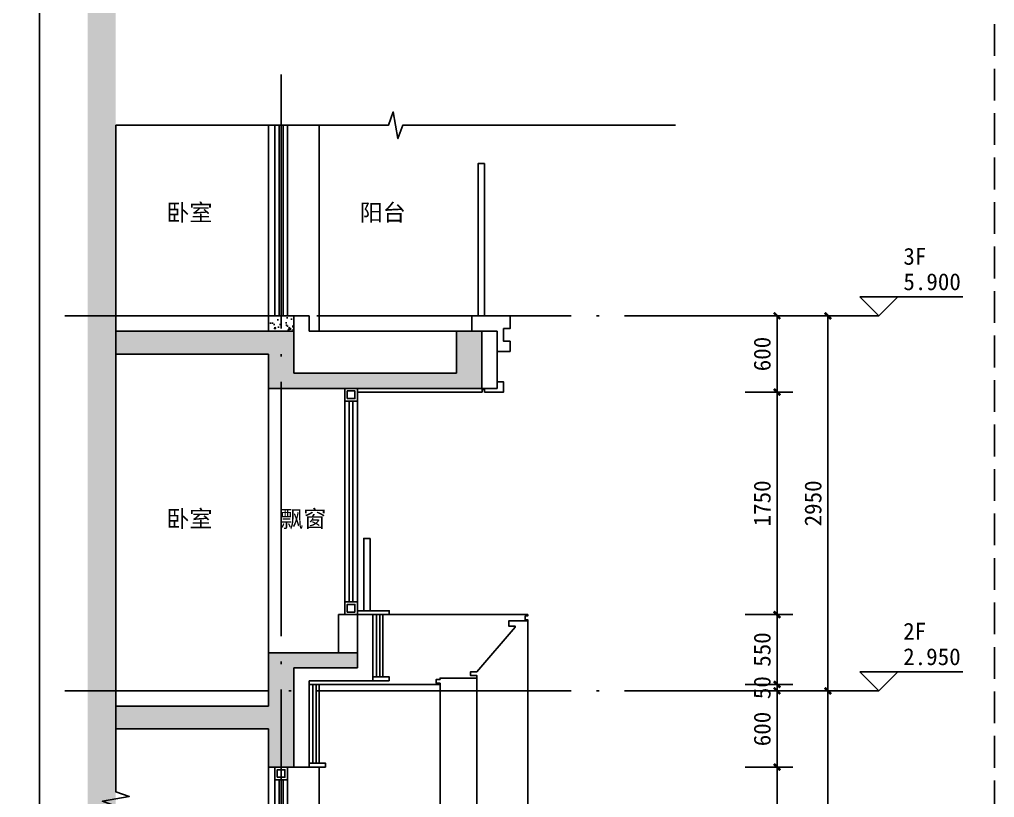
# Model space of a CAD drawing. Extents: x -10817 to 167545, y 26551 to 157048.
# Drawn here: x 144816 to 152483, y 135514 to 141635 of the extents above; entities that cross this region are included whole.
import ezdxf
from ezdxf.xclip import XClip

# ---------------------------------------------------------------- set-up
doc = ezdxf.new("R2010")
doc.units = 0
doc.header["$LTSCALE"] = 1000
doc.header["$MEASUREMENT"] = 0
doc.header["$XCLIPFRAME"] = 0
for name, pattern in [('$0$DOTE', [2.4200000000000004, 2, -0.2, 0.02, -0.2]), ('3、4#楼 门头剖面$0$DASH', [0.35, 0.25, -0.1]), ('DASH', [0.35, 0.25, -0.1])]:
    doc.linetypes.add(name, pattern=pattern)
doc.layers.get('Defpoints').update_dxf_attribs({"color": 30, "linetype": 'DASH'})
for name, color, linetype in [('$0$A-ANNO-DOTE', 10, '$0$DOTE'), ('3#-夹层$0$A-ANNO-LEVL', 3, 'Continuous'), ('3#-夹层$0$A-ANNO-TEXT', 7, 'Continuous'), ('3、4#楼 门头剖面$0$110-XJ-1F-1#$0$1#2#住宅楼 平面图$0$A-00-HX-113-wall-01Y$0$HRAL', 31, 'Continuous'), ('3、4#楼 门头剖面$0$125-北侧门头$0$A-00-HX-113-wall-01Y$0$HRAL', 31, 'Continuous'), ('3、4#楼 门头剖面$0$A-COLU-CONC-HATC', 204, 'Continuous'), ('3、4#楼 门头剖面$0$A-ELEV-1', 8, 'Continuous'), ('3、4#楼 门头剖面$0$A-FLOR-HRAL', 71, 'Continuous'), ('3、4#楼 门头剖面$0$A-FLOR-UNDR', 177, 'Continuous'), ('3、4#楼 门头剖面$0$A-WALL-BLOK', 131, 'Continuous'), ('3、4#楼 门头剖面$0$A-WALL-CONC', 9, 'Continuous'), ('3、4#楼 门头剖面$0$A-WALL-CURT-GLAZ', 111, 'Continuous'), ('3、4#楼 门头剖面$0$A-WALL-INSL', 241, 'Continuous'), ('3、4#楼 门头剖面$0$甲单元2-2剖面$0$A-DOOR', 51, 'Continuous'), ('4#楼-HZS$0$00-立面灰色金属看线', 252, 'Continuous'), ('4#楼-HZS$0$00-立面米色看线', 31, 'Continuous'), ('4#楼-HZS$0$00-立面银灰色线脚', 254, 'Continuous'), ('4#楼-HZS$0$填充-浅灰色涂料', 115, 'Continuous'), ('4#楼-HZS$0$填充-浅黄色铝板', 30, 'Continuous'), ('4#楼-HZS$0$填充-深灰色涂料', 11, 'Continuous'), ('A-ANNO-DIMS', 3, 'Continuous'), ('A-ANNO-SYMB', 3, 'Continuous'), ('A-ANNO-TEXT', 7, 'Continuous')]:
    doc.layers.add(name, color=color, linetype=linetype)
doc.styles.add('3#-夹层$0$_TCH_DIM', font='')
doc.styles.add('_TCH_DIM_T3', font='')
doc.styles.get("Standard").update_dxf_attribs({"font": ''})
doc.styles.get('3#-夹层$0$_TCH_DIM').set_extended_font_data('SimSun')
doc.styles.get('_TCH_DIM_T3').set_extended_font_data('SimSun')
doc.styles.get('Standard').set_extended_font_data('SimSun')
doc.dimstyles.new('_TCH_ARCH&&50', dxfattribs={"dimtxt": 132.9113924050633, "dimasz": 50, "dimexe": 125, "dimexo": 150, "dimgap": 50, "dimtad": 1, "dimdec": 0, "dimzin": 0, "dimdsep": 46, "dimtxsty": '_TCH_DIM_T3', "dimblk": 'ARCHTICK', "dimcen": 0.09, "dimclrt": 7, "dimazin": 2, "dimtfac": 1, "dimtdec": 0, "dimtix": 1, "dimtmove": 2, "dimatfit": 3, "dimfxl": 50, "dimtolj": 1, "dimtzin": 0, "dimarcsym": 0})

# ---------------------------------------------------------------- blocks, each defined once
blk = doc.blocks.new('3、4#楼 门头剖面$0$$LinePat$素土夯实')
at = {"color": 0}
for p, q in [((0, -210.0000000002183), (210.0000000002183, 0)), ((120.0000000004366, -300), (420.0000000004366, 0)), ((420.0000000004366, 0), (607.5000000004366, -187.5)), ((495.0000000004366, -300), (795.0000000008258, 0)), ((615.0000000006003, 0), (705.0000000005821, -89.99999999998181)), ((314.9999999997817, -105.0000000001091), (502.4999999997817, -292.5000000001091)), ((210.0000000002183, -209.9999999999454), (300, -300)), ((705.0000000010441, -300), (795.0000000008258, -210.0000000002183))]:
    blk.add_line(p, q, dxfattribs=at)
blk = doc.blocks.new('3、4#楼 门头剖面')
at = {"layer": '3、4#楼 门头剖面$0$A-COLU-CONC-HATC'}
h = blk.add_hatch(dxfattribs=at)
h.set_pattern_fill('混凝土', color=256, scale=20, style=0)
h.set_pattern_definition([(49.99999999999999, (-10700.00000947353, 300.0410905332283), (143.4520365201507, -12.55042699651902), [15, -165]), (355, (-10700.00000947353, 300.0410905332283), (-27.7502667226, 150.4384267400024), [12, -132]), (100.4514, (-10688.04567347353, 298.9952225332281), (115.7018763428043, 137.8879084121907), [12.748038, -140.2284224]), (46.18420000000001, (-10700.00000947353, 340.0410905332283), (213.4482097251289, -33.10380286580362), [22.5, -247.5]), (96.6356, (-10682.21266047353, 337.2824291332281), (186.9325411097407, 194.8235741800883), [19.1220576, -210.3426]), (351.1842, (-10700.00000947353, 340.0410905332283), (186.9323890267254, 194.8237201850649), [18, -198]), (21, (-10680.00000947353, 330.0410905332283), (119.3814104236923, -80.52377813306776), [15, -165]), (326.0000000000001, (-10680.00000947353, 330.0410905332283), (48.66306638431634, 145.0300090093706), [12, -132]), (71.4514, (-10670.05156287353, 323.3307693332281), (168.044525716298, 64.50609934199048), [12.748038, -140.2284224]), (37.50000000000001, (-10700.00000947353, 300.0410905332283), (2.431971063458134, 66.5787707662623), [0, -130.4, 0, -134, 0, -132.5]), (7.499999999999999, (-10700.00000947353, 300.0410905332283), (52.61390748842972, 78.88234237647205), [0, -76.39999999999999, 0, -127.4, 0, -50.5]), (327.5, (-10744.60000947353, 300.0410905332283), (106.7644872344818, -4.510974346875951), [0, -50, 0, -156, 0, -207]), (317.5, (-10764.60000947353, 300.0410905332283), (116.6372338684772, 20.02099646646354), [0, -65, 0, -103.6, 0, -147])])
h.paths.add_polyline_path([(99.99999052646672, 5780.041090533287), (-100.0000094735296, 5780.041090533287), (-100.0000094735296, 5900.041090533199), (99.99999052646672, 5900.041090533199)])
for points in [[(-1578.283599560673, 5780.000000000036), (-1578.283599560672, 5330.000000000022), (-1378.283599560672, 5450.000000000021), (-1378.283599560673, 5780.000000000036)], [(99.99999052647036, 5600.041090533287), (-100.0000094735296, 5780.041090533286), (-100.0000094735296, 5450.000000000022), (99.99999052647036, 5330.000000000022)], [(1300.905596529864, 5780.041090533287), (-100.0000094735296, 5780.041090533286), (99.99999052647036, 5600.041090533287), (1300.905596529864, 5600.041090533287)], [(99.99999052647036, 5330.000000000022), (-100.0000094735296, 5450.000000000022), (-1378.283599560672, 5450.000000000021), (-1578.283599560672, 5330.000000000022)], [(-100.0000094735296, 3130.000000000022), (99.99999052647036, 3250.000000000022), (-600.0000094735304, 3250.000000000022), (-600.0000094735304, 3130.000000000022)], [(99.99999052647036, 3250.000000000022), (-100.0000094735296, 3130.000000000022), (-100.0000094735296, 2840.000000000022), (33.33332385980367, 2773.360727022199), (99.99999052647036, 2830.041090533287)], [(33.33332385980367, 2773.360727022199), (-100.0000094735296, 2840.000000000022), (-100.0000094735296, 2350.000000000022), (99.99999052647036, 2350.000000000022), (99.9999905264703, 2650.041090533287)], [(1300.905596529864, 2830.041090533287), (99.99999052647036, 2830.041090533287), (33.33332385980367, 2773.360727022199), (99.9999905264703, 2650.041090533287), (1300.905596529864, 2650.041090533287)], [(1300.905596529864, -119.9589094667128), (-100.0000094735296, -119.9589094667128), (99.99999052647036, -299.9589094667128), (1300.905596529864, -299.9589094667128)], [(99.99999052647036, -299.9589094667128), (-100.0000094735296, -119.9589094667128), (-100.0000094735296, -2119.999999999978), (33.33332385980368, -2169.999999999978), (99.99999052647036, -2119.999999999978)], [(-1500.00000947353, -2200), (-1500.00000947353, -1900), (-3100.000009473588, -1900), (-3100.000009473588, -2200)], [(-100.0000094735879, -1900.000000000007), (-1500.00000947353, -1900), (-1500.000009473531, -2200), (-100.0000094735895, -2200.000000000007)], [(33.33332385980368, -2169.999999999978), (-100.0000094735296, -2119.999999999978), (-100.0000094735296, -3200.000000000007), (99.99999052647036, -3200.000000000007), (99.99999052647033, -2269.999999999979)], [(33.33332385980368, -2169.999999999978), (99.99999052647033, -2269.999999999979), (1299.99999052647, -2269.999999999978), (1299.99999052647, -2119.999999999978), (99.99999052647036, -2119.999999999978)]]:
    blk.add_hatch(color=256, dxfattribs=at).paths.add_polyline_path(points)
h = blk.add_hatch(dxfattribs=at)
h.set_pattern_fill('混凝土', color=256, scale=20, style=0)
h.set_pattern_definition([(49.99999999999999, (-10700.00000947353, -5599.958909466772), (143.4520365201507, -12.55042699651902), [15, -165]), (355, (-10700.00000947353, -5599.958909466772), (-27.7502667226, 150.4384267400024), [12, -132]), (100.4514, (-10688.04567347353, -5601.004777466772), (115.7018763428043, 137.8879084121907), [12.748038, -140.2284224]), (46.18420000000001, (-10700.00000947353, -5559.958909466772), (213.4482097251289, -33.10380286580362), [22.5, -247.5]), (96.6356, (-10682.21266047353, -5562.717570866772), (186.9325411097407, 194.8235741800883), [19.1220576, -210.3426]), (351.1842, (-10700.00000947353, -5559.958909466772), (186.9323890267254, 194.8237201850649), [18, -198]), (21, (-10680.00000947353, -5569.958909466772), (119.3814104236923, -80.52377813306776), [15, -165]), (326.0000000000001, (-10680.00000947353, -5569.958909466772), (48.66306638431634, 145.0300090093706), [12, -132]), (71.4514, (-10670.05156287353, -5576.669230666772), (168.044525716298, 64.50609934199048), [12.748038, -140.2284224]), (37.50000000000001, (-10700.00000947353, -5599.958909466772), (2.431971063458134, 66.5787707662623), [0, -130.4, 0, -134, 0, -132.5]), (7.499999999999999, (-10700.00000947353, -5599.958909466772), (52.61390748842972, 78.88234237647205), [0, -76.39999999999999, 0, -127.4, 0, -50.5]), (327.5, (-10744.60000947353, -5599.958909466772), (106.7644872344818, -4.510974346875951), [0, -50, 0, -156, 0, -207]), (317.5, (-10764.60000947353, -5599.958909466772), (116.6372338684772, 20.02099646646354), [0, -65, 0, -103.6, 0, -147])])
h.paths.add_polyline_path([(99.99999052646672, -119.9589094667128), (-100.0000094735296, -119.9589094667128), (-100.0000094735296, 0.04109053319893974), (99.99999052646672, 0.04109053319893974)])
h = blk.add_hatch(dxfattribs=at)
h.set_pattern_fill('混凝土', color=256, scale=20, style=0)
h.set_pattern_definition([(49.99999999999999, (7899.999999989375, -1.798525772755966e-09), (143.4520365201507, -12.55042699651902), [15, -165]), (355, (7899.999999989375, -1.798525772755966e-09), (-27.7502667226, 150.4384267400024), [12, -132]), (100.4514, (7911.954335989375, -1.045868001798526), (115.7018763428043, 137.8879084121907), [12.748038, -140.2284224]), (46.18420000000001, (7899.999999989375, 39.99999999820147), (213.4482097251289, -33.10380286580362), [22.5, -247.5]), (96.6356, (7917.787348989375, 37.24133859820147), (186.9325411097407, 194.8235741800883), [19.1220576, -210.3426]), (351.1842, (7899.999999989375, 39.99999999820147), (186.9323890267254, 194.8237201850649), [18, -198]), (21, (7919.999999989375, 29.99999999820147), (119.3814104236923, -80.52377813306776), [15, -165]), (326.0000000000001, (7919.999999989375, 29.99999999820147), (48.66306638431634, 145.0300090093706), [12, -132]), (71.4514, (7929.948446589376, 23.28967879820148), (168.044525716298, 64.50609934199048), [12.748038, -140.2284224]), (37.50000000000001, (7899.999999989375, -1.798525772755966e-09), (2.431971063458134, 66.5787707662623), [0, -130.4, 0, -134, 0, -132.5]), (7.499999999999999, (7899.999999989375, -1.798525772755966e-09), (52.61390748842972, 78.88234237647205), [0, -76.39999999999999, 0, -127.4, 0, -50.5]), (327.5, (7855.399999989375, -1.798525772755966e-09), (106.7644872344818, -4.510974346875951), [0, -50, 0, -156, 0, -207]), (317.5, (7835.399999989375, -1.798525772755966e-09), (116.6372338684772, 20.02099646646354), [0, -65, 0, -103.6, 0, -147])])
h.paths.add_polyline_path([(-2650.000009204849, -404.9944735229114), (-2650.000009204849, -554.9944735229114), (-2170.000009204849, -554.9944735229114), (-2170.000009204849, -404.9944735229141), (-2320.000009204847, -254.9944735229144), (-2320.000009204847, -404.9944735229114), (-2500.000009204849, -404.9944735229114), (-2500.000009204849, -254.9944735229114)])
h = blk.add_hatch(dxfattribs=at)
h.set_pattern_fill('空心砖', color=256, scale=100, style=0)
h.set_pattern_definition([(0, (0, 0), (0, 350), []), (37.875, (400, 0), (-169.61527734408, 218.0766567528281), []), (90, (400, 0), (-450, 2.755455298081545e-14), [])])
h.paths.add_polyline_path([(-1400.00000947353, -3200.000000000007), (-1400.000009473529, -2200), (-1600.00000947353, -2200), (-1600.00000947353, -3200.000000000007)])
at = {"const_width": 30}
blk.add_lwpolyline([(-3100.000009473588, -100.0000000012164), (-2380.000009473588, -100.0000000012164), (-380.0000094735879, -1.100033841794357e-09), (-200.0000094840379, -1.100033841794357e-09)], dxfattribs=at)
at = {"layer": '3、4#楼 门头剖面$0$110-XJ-1F-1#$0$1#2#住宅楼 平面图$0$A-00-HX-113-wall-01Y$0$HRAL'}
blk.add_lwpolyline([(-720.0000094735296, 3549.999999999483), (-1940.00000947353, 3549.999999999483), (-1940.00000947353, 3539.999999999483), (-1920.00000947353, 3539.999999999512), (-1920.00000947353, 3509.999999999512), (-1940.00000947353, 3509.999999999512), (-1940.00000947353, 3499.999999999512), (-1790.00000947353, 3499.999999999512), (-1790.00000947353, 3459.999999999512), (-1840.00000947353, 3459.999999999512), (-1840.00000947353, 3449.999999999512), (-1540.00000947353, 3099.999999999512), (-1490.00000947353, 3099.999999999483), (-1490.00000947353, 3069.999999999483), (-1540.00000947353, 3069.999999999483), (-1540.00000947353, 3049.999999999483), (-1250.00000947353, 3049.999999999483), (-1250.00000947353, 3039.999999999483), (-1220.00254234235, 3039.999999999483), (-1220.00254234235, 3010.003275697417), (-1250.00000947353, 3010.003275697417), (-1250.00000947353, 3000.00327566517), (-220.0037396725966, 3000.00327566517)], dxfattribs=at)
at = {"layer": '3、4#楼 门头剖面$0$125-北侧门头$0$A-00-HX-113-wall-01Y$0$HRAL'}
blk.add_lwpolyline([(-1500.00000947353, 5780.000000000036), (-1500.00000947353, 5900.000000000022), (-1800.00000947353, 5900.000000000022), (-1800.00000947353, 5800.000000000022), (-1750.00000947353, 5800.000000000022), (-1750.00000947353, 5700.000000000022), (-1800.00000947353, 5700.000000000022), (-1800.00000947353, 5620.000000000022), (-1700.00000947353, 5620.000000000022), (-1700.00000947353, 5380.000000000022), (-1750.00000947353, 5380.000000000022), (-1750.00000947353, 5300.000000000022), (-1600.00000947353, 5300.000000000022), (-1600.00000947353, 5320.000000000022), (-1580.00000947353, 5320.000000000022), (-1580.00000947353, 5300.000000000022), (-600.0000142102945, 5300.000000000007)], dxfattribs=at)
for points in [[(-850.0000094735296, 3550.000000000022), (-850.0000094735296, 3580.000000000022), (-600.0000094735296, 3580.000000000022), (-600.0000094735296, 3550.000000000022)], [(-850.0000094735296, 3029.999999999949), (-850.0000094735296, 3059.999999999949), (-720.0000094736461, 3059.999999999978), (-720.0000094736461, 3029.999999999978)], [(-350.0000094735296, 2350.000000000022), (-350.0000094735296, 2380.000000000022), (-220.0000094735296, 2380.000000000022), (-220.0000094735296, 2350.000000000022)]]:
    blk.add_lwpolyline(points, close=True, dxfattribs=at)
at = {"layer": '3、4#楼 门头剖面$0$A-FLOR-HRAL'}
for points in [[(-1600.00000947353, 7100.000000000022), (-1550.00000947353, 7100.000000000022), (-1550.00000947353, 5900.000000000022), (-1600.00000947353, 5900.000000000022)], [(-700.0000094735296, 4150.000000000022), (-650.0000094735296, 4150.000000000022), (-650.0000094735296, 3580.000000000022), (-700.0000094735296, 3580.000000000022)]]:
    blk.add_lwpolyline(points, close=True, dxfattribs=at)
at = {"layer": '3、4#楼 门头剖面$0$A-FLOR-UNDR'}
for points in [[(-300.0000094731513, 7400.000000000022), (-300.0000094731513, 5780.000000000051)], [(99.9999905268487, 7400.000000000022), (99.9999905268487, 5900.000000000065)], [(99.99999052536441, 5330.000000000146), (99.99999052536441, 3249.999999999949)], [(-1940.00000947353, 3499.999999999512), (-1940.00000947353, -92.00000000011096)], [(-1540.00000947353, 3049.999999999483), (-1540.00000947353, -72.00000000008785)], [(-1250.00000947353, 3000.00327566517), (-1250.00000947353, -57.5000000000714)], [(-300.0000094735296, 2350), (-300.0000094735296, -7.5)], [(99.99999052647036, 2350), (99.99999052647036, 0)]]:
    blk.add_lwpolyline(points, dxfattribs=at)
at = {"layer": '3、4#楼 门头剖面$0$A-WALL-BLOK'}
for p, q in [((-600.0000094735304, 3250.000000000022), (-600.0000094735296, 3550.000000000022)), ((-600.0000094735296, 3550.000000000022), (-450.0000094735296, 3550.000000000022)), ((-450.0000094735296, 3250.000000000022), (-450.0000094735296, 3550.000000000022)), ((-1600.00000947353, -3200.000000000007), (-1600.00000947353, -2200)), ((-1400.00000947353, -3200.000000000007), (-1400.000009473529, -2200)), ((-1600.00000947353, -3200.000000000007), (-1400.00000947353, -3200.000000000007))]:
    blk.add_line(p, q, dxfattribs=at)
at = {"layer": '3、4#楼 门头剖面$0$A-WALL-CONC'}
for p, q in [((-1578.283599560673, 5780.000000000036), (-1578.283599560672, 5330.000000000022)), ((-1378.283599560673, 5780.000000000036), (-1578.283599560673, 5780.000000000036)), ((-1378.283599560673, 5780.000000000036), (-1378.283599560672, 5450.000000000021)), ((-100.0000094735296, 5780.041090533286), (-100.0000094735296, 5450.000000000022)), ((1300.905596529864, 5780.041090533287), (-100.0000094735296, 5780.041090533286)), ((1300.905596529864, 5600.041090533287), (1300.905596529864, 5780.041090533287)), ((99.99999052647036, 5600.041090533287), (99.99999052647036, 5330.000000000022)), ((1300.905596529864, 5600.041090533287), (99.99999052647036, 5600.041090533287)), ((-100.0000094735296, 5450.000000000022), (-1378.283599560672, 5450.000000000021)), ((99.99999052647036, 5330.000000000022), (-1578.283599560672, 5330.000000000022)), ((99.99999052647036, 3250.000000000022), (-600.0000094735304, 3250.000000000022)), ((-600.0000094735304, 3130.000000000022), (-600.0000094735304, 3250.000000000022)), ((99.99999052647036, 3250.000000000022), (99.99999052647036, 2830.041090533287)), ((-100.0000094735296, 3130.000000000022), (-600.0000094735304, 3130.000000000022)), ((-100.0000094735296, 3130.000000000022), (-100.0000094735296, 2840.000000000022)), ((-100.0000094735296, 2840.000000000022), (-100.0000094735296, 2350.000000000022)), ((1300.905596529864, 2830.041090533287), (99.99999052647036, 2830.041090533287)), ((1300.905596529864, 2650.041090533287), (1300.905596529864, 2830.041090533287)), ((1300.905596529864, 2650.041090533287), (99.9999905264703, 2650.041090533287)), ((99.9999905264703, 2650.041090533287), (99.99999052647036, 2350.000000000022)), ((99.99999052647036, 2350.000000000022), (-100.0000094735296, 2350.000000000022)), ((1300.905596529864, -119.9589094667128), (-100.0000094735296, -119.9589094667128)), ((-100.0000094735296, -119.9589094667128), (-100.0000094735296, -2119.999999999978)), ((1300.905596529864, -299.9589094667128), (1300.905596529864, -119.9589094667128)), ((1300.905596529864, -299.9589094667128), (99.99999052647036, -299.9589094667128)), ((99.99999052647036, -299.9589094667128), (99.99999052647036, -2119.999999999978)), ((-1500.00000947353, -1900), (-3100.000009473588, -1900)), ((-3100.000009473588, -2200), (-3100.000009473588, -1900)), ((-100.0000094735879, -1900.000000000007), (-1500.00000947353, -1900)), ((-100.0000094735895, -2200.000000000007), (-100.0000094735879, -1900.000000000007)), ((-100.0000094735296, -2119.999999999978), (-100.0000094735296, -3200.000000000007)), ((99.99999052647036, -2119.999999999978), (1299.99999052647, -2119.999999999978)), ((1299.99999052647, -2119.999999999978), (1299.99999052647, -2269.999999999978)), ((-1500.00000947353, -2200), (-3100.000009473588, -2200)), ((-100.0000094735895, -2200.000000000007), (-1500.000009473531, -2200)), ((99.99999052647033, -2269.999999999979), (1299.99999052647, -2269.999999999978)), ((99.99999052647033, -2269.999999999979), (99.99999052647036, -3200.000000000007)), ((99.99999052647036, -3200.000000000007), (-100.0000094735296, -3200.000000000007))]:
    blk.add_line(p, q, dxfattribs=at)
for points in [[(99.99999052646672, 5780.041090533287), (-100.0000094735296, 5780.041090533287), (-100.0000094735296, 5900.041090533199), (99.99999052646672, 5900.041090533199)], [(99.99999052646672, -119.9589094667128), (-100.0000094735296, -119.9589094667128), (-100.0000094735296, 0.04109053319893974), (99.99999052646672, 0.04109053319893974)], [(-2650.000009204849, -404.9944735229114), (-2650.000009204849, -554.9944735229114), (-2170.000009204849, -554.9944735229114), (-2170.000009204849, -404.9944735229141), (-2320.000009204847, -254.9944735229144), (-2320.000009204847, -404.9944735229114), (-2500.000009204849, -404.9944735229114), (-2500.000009204849, -254.9944735229114)]]:
    blk.add_lwpolyline(points, close=True, dxfattribs=at)
at = {"layer": '3、4#楼 门头剖面$0$A-WALL-CURT-GLAZ'}
for points in [[(-800.0000094736461, 3059.999999999971), (-800.0000094735296, 3550.000000000022)], [(-775.0000094736461, 3059.999999999964), (-775.0000094735296, 3550.000000000015)], [(-750.0000094736461, 3059.999999999964), (-750.0000094735296, 3550.000000000007)], [(-300.0000094735296, 2380.000000000022), (-300.0000094735296, 3000.00327566517)], [(-275.0000094735296, 2380.000000000022), (-275.0000094735296, 3000.00327566517)], [(-250.0000094735296, 2380.000000000022), (-250.0000094735296, 3000.00327566517)]]:
    blk.add_lwpolyline(points, dxfattribs=at)
at = {"layer": '3、4#楼 门头剖面$0$A-WALL-INSL'}
for p, q in [((-220.0000094735296, 5900.041090533286), (-220.0000094735296, 5780.000000000022)), ((1300.905596529864, 5900.041090533287), (-220.0000094735296, 5900.041090533286)), ((-1698.283599560673, 5780.000000000036), (-1698.283599560672, 5330.000000000022)), ((-1698.283599560673, 5780.000000000036), (-1578.283599560673, 5780.000000000036)), ((-220.0000094735296, 5780.000000000022), (-1378.283599560672, 5780.000000000022)), ((-1698.283599560672, 5330.000000000022), (-1578.283599560672, 5330.000000000022)), ((-720.0000094735296, 3030.000000000022), (-720.0000094735296, 3550.000000000022)), ((-720.0000094735296, 3550.000000000022), (-600.0000094735296, 3550.000000000022)), ((-220.0000094735296, 3030.000000000022), (-720.0000094735296, 3030.000000000022)), ((-220.0000094735296, 3030.000000000022), (-220.0000094735296, 2840.000000000022)), ((1300.905596529864, 2950.041090533287), (99.99999052647036, 2950.041090533287)), ((-220.0000094735296, 2840.000000000022), (-220.0000094735296, 2350.000000000022)), ((-220.0000094735296, 2350.000000000022), (-100.0000094735296, 2350.000000000022)), ((1300.905596529864, 0.04109053328716072), (-100.0000094735296, 0.04109053328716072)), ((-2500.000009144534, -155.0055276906346), (-2320.000009823545, -154.9944723117983)), ((-2483.878135641333, -175.0045375426921), (-2336.119381031143, -174.9954623814988)), ((99.99999052647036, -2099.999999999978), (1299.99999052647, -2099.999999999978))]:
    blk.add_line(p, q, dxfattribs=at)
at = {"layer": '3、4#楼 门头剖面$0$A-WALL-INSL', "linetype": '3、4#楼 门头剖面$0$DASH', "const_width": 10}
blk.add_lwpolyline([(-3100.000009473588, -1880.000000000007), (-120.0000094736979, -1880.000000000007), (-120.0000094840379, -6.39829522697255e-10)], dxfattribs=at)
at = {"layer": '3、4#楼 门头剖面$0$A-WALL-INSL'}
for points in [[(-3100.000009473588, -1800.000000000007), (-200.0000094741372, -1800.000000000007), (-200.0000094840379, -7.275957614183426e-12), (-100.0000094735879, -7.275957614183426e-12)], [(-2420.000009484038, -100.0000000012155), (-2420.000009484038, -155.0006141889319)], [(-2400.000009484038, -100.0000000012155), (-2400.000009484038, -154.999385813501)], [(-2500.000009204849, -155.0055276906383), (-2500.000009204849, -404.9944735229114), (-2320.000009204849, -404.9944735229114), (-2320.000009204845, -155.0045457704296)], [(-2409.982932989091, -389.2244894088258), (-2431.115225048528, -385.1408304384807), (-2447.926170812618, -377.9746156174103), (-2460.879504886971, -365.6680037303408), (-2470.4389618772, -346.1631535619986), (-2477.068276388922, -317.4022238971099), (-2481.231183027745, -277.3273735204014), (-2483.391416399287, -223.8807612165991), (-2484.012711109159, -155.0045457704296)], [(-2409.982932989091, -389.2244894088258), (-2388.850707633619, -385.1408304384807), (-2372.040228797305, -377.9746156174103), (-2359.088162098338, -365.6680037303408), (-2349.531173154917, -346.1631535619986), (-2342.905927585231, -317.4022238971099), (-2338.749091007476, -277.3273735204014), (-2336.597329039843, -223.8807612165991), (-2335.987307300527, -155.0045457704296)], [(-2409.982932989091, -404.9944735229114), (-2449.430463107476, -404.9944735229114), (-2449.430463107476, -394.994473522916), (-2499.982932989087, -361.9664859205263)], [(-2409.982932989091, -404.9944735229114), (-2370.535402870706, -404.9944735229114), (-2370.535402870706, -394.994473522916), (-2319.982932989091, -361.9664859205263)]]:
    blk.add_lwpolyline(points, dxfattribs=at)
at = {"layer": '3、4#楼 门头剖面$0$甲单元2-2剖面$0$A-DOOR'}
for p, q in [((-50.00000631529838, 7400.000000000022), (-49.99999999962165, 5900.000000000065)), ((-15.00000631535659, 7400.000000000022), (-14.99999999973807, 5900.000000000065)), ((14.99999368464341, 7400.000000000022), (15.00000000026193, 5900.000000000065)), ((49.99999368464341, 7400.000000000022), (50.00000000026193, 5900.000000000065)), ((-600.0000142102945, 5230.000000000146), (-600.0000094735296, 3650.000000000022)), ((-565.0000142102945, 5230.000000000146), (-565.0000094736461, 3650.000000000022)), ((-535.0000142102945, 5230.000000000146), (-535.0000094736461, 3650.000000000022)), ((-500.0000142102945, 5230.000000000146), (-500.0000094736461, 3650.000000000022)), ((-50.00000947352964, 2250), (-50, 0)), ((-15.00000947352964, 2250), (-15.00000000011642, 0)), ((14.99999052647036, 2250), (14.99999999988358, 0)), ((49.99999052647036, 2250), (49.99999999988358, 0))]:
    blk.add_line(p, q, dxfattribs=at)
for points in [[(-500.0000142102945, 5230.000000000146), (-600.0000142102945, 5230.000000000146), (-600.0000142102945, 5330.000000000146), (-500.0000142102945, 5330.000000000146)], [(-520.0000142102945, 5250.000000000146), (-580.0000142102945, 5250.000000000146), (-580.0000142102945, 5310.000000000146), (-520.0000142102945, 5310.000000000146)], [(-500.0000094735296, 3550.000000000022), (-600.0000094735296, 3550.000000000022), (-600.0000094735296, 3650.000000000022), (-500.0000094735296, 3650.000000000022)], [(-520.0000094735296, 3570.000000000022), (-580.0000094735296, 3570.000000000022), (-580.0000094735296, 3630.000000000022), (-520.0000094735296, 3630.000000000022)], [(49.99999052647036, 2250), (-50.00000947352964, 2250), (-50.00000947352964, 2350), (49.99999052647036, 2350)], [(29.99999052647036, 2270), (-30.00000947352964, 2270), (-30.00000947352964, 2330), (29.99999052647036, 2330)]]:
    blk.add_lwpolyline(points, close=True, dxfattribs=at)
at = {"layer": '3、4#楼 门头剖面$0$A-ELEV-1', "yscale": 0.5, "zscale": 0.5}
for p, xscale, rotation in [((-1580.000009477815, -60.00000000138123), -0.5037731923113017, 2.862405226115074), ((-1180.000009479928, -40.00000000146363), -0.5037731923113017, 2.862405226115074), ((-780.0000094820412, -20.00000000154601), -0.5037731923113017, 2.862405226115074), ((-380.0000094841544, -1.628393420105567e-09), -0.5037731923113017, 2.862405226115074), ((-200.0000094815628, -450.0000000008268), -0.566037735848125, 270.0000000003151), ((-1980.000009475701, -80.00000000129884), -0.5037731923113017, 2.862405226115074), ((-200.0000094790877, -900.0000000005537), -0.566037735848125, 270.0000000003151), ((-200.0000094766125, -1350.000000000281), -0.566037735848125, 270.0000000003151), ((-200.0000094741374, -1800.000000000007), -0.566037735848125, 270.0000000003151), ((-3100.000009473588, -1800.000000001063), -0.5211141060191264, 180.0000000000209), ((-2685.714295187953, -1800.000000000912), -0.5211141060191264, 180.0000000000209), ((-2271.428580902317, -1800.000000000761), -0.5211141060191264, 180.0000000000209), ((-1857.142866616681, -1800.00000000061), -0.5211141060191264, 180.0000000000209), ((-1442.857152331045, -1800.00000000046), -0.5211141060191264, 180.0000000000209), ((-1028.571438045409, -1800.000000000309), -0.5211141060191264, 180.0000000000209), ((-614.2857237597731, -1800.000000000158), -0.5211141060191264, 180.0000000000209)]:
    blk.add_blockref('3、4#楼 门头剖面$0$$LinePat$素土夯实', p, dxfattribs=dict(at, xscale=xscale, rotation=rotation))
for p, xscale in [((-2420.000009484038, -100.0000000012155), -0.8553459119356522), ((-2170.000009204849, -554.9944735229114), -0.6037735849050332)]:
    blk.add_blockref('3、4#楼 门头剖面$0$$LinePat$素土夯实', p, dxfattribs=dict(at, xscale=xscale))
blk = doc.blocks.new('4#楼-HZS$0$FD46GDF59HD')
at = {"layer": '4#楼-HZS$0$00-立面灰色金属看线', "elevation": -1e-08}
for points in [[(62349.94438855618, -132921.1231142238), (62349.94438855618, -162361.1226673975)], [(62379.94438855618, -132921.1231142238), (62379.94438855618, -162361.1226673975)], [(62429.94438855618, -132921.1231142238), (62429.94438855618, -162361.1226673975)], [(62459.94438855618, -132921.1231142238), (62459.94438855618, -162361.1226673975)], [(62509.94438855618, -132921.1231142238), (62509.94438855618, -162361.1226673975)], [(62539.94438855618, -132921.1231142238), (62539.94438855618, -162361.1226673975)], [(62589.94438855618, -132921.1231142238), (62589.94438855618, -162361.1226673975)], [(62619.94438855618, -132921.1231142238), (62619.94438855618, -162361.1226673975)], [(62699.94438855618, -132921.1231142238), (62699.94438855618, -162361.1226673975)], [(62729.94438855618, -132921.1231142238), (62729.94438855618, -162361.1226673975)], [(62779.94438855618, -132921.1231142238), (62779.94438855618, -162361.1226673975)], [(62809.94438855618, -132921.1231142238), (62809.94438855618, -162361.1226673975)], [(62859.94438855618, -132921.1231142238), (62859.94438855618, -162361.1226673975)], [(62889.94438855618, -132921.1231142238), (62889.94438855618, -162361.1226673975)], [(62939.94438855618, -132921.1231142238), (62939.94438855618, -162361.1226673975)], [(62969.94438855618, -132921.1231142238), (62969.94438855618, -162361.1226673975)], [(63019.94438855618, -132921.1231142238), (63019.94438855618, -162361.1226673975)], [(63049.94438855618, -132921.1231142238), (63049.94438855618, -162361.1226673975)], [(64349.94438855618, -132921.1231142238), (64349.94438855618, -162361.1226673976)], [(64379.94438855618, -132921.1231142238), (64379.94438855618, -162361.1226673976)], [(64429.94438855618, -132921.1231142238), (64429.94438855618, -162361.1226673976)], [(64459.94438855618, -132921.1231142238), (64459.94438855618, -162361.1226673976)], [(64509.94438855618, -132921.1231142238), (64509.94438855618, -162361.1226673976)], [(64539.94438855618, -132921.1231142238), (64539.94438855618, -162361.1226673976)], [(64589.94438855618, -132921.1231142238), (64589.94438855618, -162361.1226673976)], [(64619.94438855618, -132921.1231142238), (64619.94438855618, -162361.1226673976)], [(64669.94438855618, -132921.1231142238), (64669.94438855618, -162361.1226673976)], [(64699.94438855618, -132921.1231142238), (64699.94438855618, -162361.1226673976)], [(64779.94438855618, -132921.1231142238), (64779.94438855618, -162361.1226673976)], [(64809.94438855618, -132921.1231142238), (64809.94438855618, -162361.1226673976)], [(64859.94438855618, -132921.1231142238), (64859.94438855618, -162361.1226673976)], [(64889.94438855618, -132921.1231142238), (64889.94438855618, -162361.1226673976)], [(64939.94438855618, -132921.1231142238), (64939.94438855618, -162361.1226673976)], [(64969.94438855618, -132921.1231142238), (64969.94438855618, -162361.1226673976)], [(65019.94438855618, -132921.1231142238), (65019.94438855618, -162361.1226673976)], [(65049.94438855618, -132921.1231142238), (65049.94438855618, -162361.1226673976)]]:
    blk.add_lwpolyline(points, dxfattribs=at)
at = {"layer": '4#楼-HZS$0$00-立面米色看线', "elevation": -1e-08}
for points in [[(66220.29471616494, -162526.704274812), (66220.29471616494, -133221.1231142238, 0.414213562373095), (65600.29471616494, -132601.1231142238), (61099.99861070688, -132601.1231142238), (61099.99861070688, -132521.1231142116), (65600.29471616494, -132521.1231142116, -0.414213562373095), (66300.29471616494, -133221.1231142116), (66300.29471616494, -162911.1226673976)], [(65980.29471616494, -162371.6548672045), (65980.29471616494, -133221.1231142116, 0.414213562373095), (65600.29471616494, -132841.1231142116), (61099.99861070688, -132841.1231142116), (61099.99861070688, -132921.1231142238), (65600.29471616494, -132921.1231142238, -0.414213562373095), (65900.29471616494, -133221.1231142238), (65900.29471616494, -162361.1226673976)]]:
    blk.add_lwpolyline(points, format="xyb", dxfattribs=at)
blk.add_lwpolyline([(61499.99861070688, -132921.1231142238), (61499.99861070688, -162361.1226673976)], dxfattribs=at)
at = {"layer": '4#楼-HZS$0$00-立面银灰色线脚', "elevation": -1e-08}
for points in [[(63049.94438855618, -132921.1231142238), (63049.94438855618, -162361.1226673975)], [(63049.94438855618, -132921.1231142238), (63049.94438855618, -162361.1226673975)], [(63064.94438855618, -132921.1231142238), (63064.94438855618, -162361.1226673975)], [(63084.94438855618, -132921.1231142238), (63084.94438855618, -162361.1226673975)], [(63099.94438855618, -132921.1231142238), (63099.94438855618, -162361.1226673975)], [(64299.94438855618, -132921.1231142238), (64299.94438855618, -162361.1226673976)], [(64314.94438855618, -132921.1231142238), (64314.94438855618, -162361.1226673976)], [(64334.94438855618, -132921.1231142238), (64334.94438855618, -162361.1226673976)], [(64349.94438855618, -132921.1231142238), (64349.94438855618, -162361.1226673976)]]:
    blk.add_lwpolyline(points, dxfattribs=at)
blk = doc.blocks.new('4#楼-HZS$0$G4D6FH8D9')
at = {"layer": '4#楼-HZS$0$填充-浅灰色涂料'}
h = blk.add_hatch(dxfattribs=at)
h.set_pattern_fill('LINE', color=256, scale=100)
h.set_pattern_definition([(0, (-587118.6721751569, -85021.78044077172), (0, 95.25), [])])
h.paths.add_polyline_path([(-48517.05829494342, 1089.999549621622), (-49367.00407279271, 1089.999549621629), (-49367.00407279271, -28350.00000355217), (-48517.05829494342, -28350.00000355218)])
h = blk.add_hatch(dxfattribs=at)
h.set_pattern_fill('LINE', color=256, scale=100)
h.set_pattern_definition([(0, (-590518.6179530062, -85021.78044077172), (0, 95.25), [])])
edge = h.paths.add_edge_path()
edge.add_arc((-45266.70796733466, 789.9995496216288), 300, 0, 90, ccw=False)
edge.add_line((-44966.70796733466, 789.9995496216288), (-44966.70796733466, -28350.0000035522))
edge.add_line((-44966.70796733466, -28350.0000035522), (-45817.05829494342, -28350.00000355218))
edge.add_line((-45817.05829494342, -28350.00000355218), (-45817.05829494342, 1089.999549621629))
edge.add_line((-45817.05829494342, 1089.999549621629), (-45266.70796733466, 1089.999549621629))
at = {"layer": '4#楼-HZS$0$填充-深灰色涂料'}
h = blk.add_hatch(dxfattribs=at)
h.set_pattern_fill('DASH', color=11, scale=100)
h.set_pattern_definition([(0, (-574398.5142699153, -87996.9480728544), (95.25, 95.25), [95.25, -95.25])])
h.paths.add_polyline_path([(-49588.32249257941, -28550.00000355211), (-49367.74223530688, -28550.00000355212), (-49366.26591027854, -2950.000000035892), (-49586.84616755112, -2950.000000035885)])
h.paths.add_polyline_path([(-49418.34546617925, -29054.7225976086), (-49588.34546617925, -29054.7225976086), (-49588.51197067939, -29054.72259760859), (-49418.51197067939, -29054.72259760859)])
blk = doc.blocks.new('4#楼-HZS')
at = {"layer": '4#楼-HZS$0$填充-浅黄色铝板'}
h = blk.add_hatch(dxfattribs=at)
h.set_pattern_fill('CROSS', color=30, scale=50)
h.set_pattern_definition([(0, (-29680.25936200441, -7975.568771308725), (79.375, 79.375), [39.6875, -119.0625]), (90, (-29660.41561200441, -7995.412521308725), (-79.375, 79.375), [39.6875, -119.0625])])
edge = h.paths.add_edge_path()
edge.add_line((265775.9110943613, -77031.28596669763), (265775.9110943613, -78191.28596669773))
edge.add_line((265775.9110943613, -78191.28596669773), (265776.1994020902, -78191.28596669773))
edge.add_line((265776.1994020902, -78191.28596669773), (265776.1994020902, -47491.28596315751))
edge.add_arc((265076.1994020902, -47491.28596315751), 700, 0, 90)
edge.add_line((265076.1994020902, -46791.28596315751), (260575.6661223138, -46791.28596315751))
edge.add_line((260575.6661223138, -46791.28596315751), (260575.6661223138, -46871.28641351181))
edge.add_line((260575.6661223138, -46871.28641351181), (260675.6149889032, -46871.2864135179))
edge.add_line((260675.6149889032, -46871.2864135179), (260675.6149889032, -47111.2864135179))
edge.add_line((260675.6149889032, -47111.2864135179), (260575.6661223138, -47111.28641351181))
edge.add_line((260575.6661223138, -47111.28641351181), (260575.6661223138, -47191.28596314552))
edge.add_line((260575.6661223138, -47191.28596314552), (265076.19944131, -47191.28596315751))
edge.add_arc((265076.19944131, -47491.28596315751), 300, 0, 90, ccw=False)
edge.add_line((265376.19944131, -47491.28596315751), (265376.19944131, -76631.32392829374))
edge.add_line((265376.19944131, -76631.32392829374), (265479.4387124022, -76644.91563618215))
edge.add_line((265479.4387124022, -76644.91563618215), (265575.9110943611, -76684.87580518395))
edge.add_line((265575.9110943611, -76684.87580518395), (265658.753806836, -76748.44325422333))
edge.add_line((265658.753806836, -76748.44325422333), (265722.3212558751, -76831.28596669782))
edge.add_line((265722.3212558751, -76831.28596669782), (265762.2814248769, -76927.75834865696))
edge.add_line((265762.2814248769, -76927.75834865696), (265775.9110943613, -77031.28596669763))
h.paths.add_polyline_path([(265696.3404937615, -76846.28596669759), (265734.8587832841, -76947.33532937863), (265733.3036500883, -76935.52292000987)])
h.paths.add_polyline_path([(265461.6085533053, -76672.56825120465), (265481.8652451915, -76678.1147045221), (265471.6741410492, -76673.89341097082)])
blk.add_blockref('4#楼-HZS$0$FD46GDF59HD', (199475.6163781963, 85729.83670069979, 2e-08))
at = {"layer": '4#楼-HZS$0$00-立面米色看线', "color": 251}
blk.add_blockref('4#楼-HZS$0$G4D6FH8D9', (310342.6190616959, -48281.28596314561, 1e-08), dxfattribs=at)
blk = doc.blocks.new('3、4#楼 北侧门头剖面$0$A$C68743212')
blk.add_blockref('4#楼-HZS', (-260975.6149889032, 76631.28596669779, -1e-08))
blk = doc.blocks.new('3、4#楼 北侧门头剖面')
ref = blk.add_blockref('3、4#楼 北侧门头剖面$0$A$C68743212', (4150.272703195689, 3500, -1e-08), dxfattribs=dict(xscale=-1))
XClip(ref).set_block_clipping_path([(4798.9792002076865, -3500.000000000022), (4798.979200207745, -399.9916608699309), (4398.987539424736, 0.008339043145952019), (-149.72729680500834, 0.10317084336202242), (-149.72729680500834, -29.999999999995907), (0.2727031949916636, -29.999999999995907), (0.2727031949916636, -169.9999999999959), (-149.72729680500834, -169.9999999999959), (-149.72729680500834, -199.9999999999959), (450.2727031949912, -199.9999999999959), (450.89682602987114, -799.9999999999532), (300.6421525168703, -799.9999999999532), (300.6421525168703, -3500.000000000029), (-349.72729680500834, -3500.000000000029), (-349.72729680500834, 400.103170843362), (5198.979200207745, 400.103170843362), (5198.9792002076865, -3500.000000000022)])
blk = doc.blocks.new('_ArchTick')
at = {"color": 0, "linetype": 'ByBlock', "const_width": 0.4}
blk.add_lwpolyline([(-0.5, -0.5), (0.5, 0.5)], dxfattribs=at)
blk = doc.blocks.new('*D2812')
at = {"layer": 'A-ANNO-DIMS', "color": 0, "lineweight": -2, "transparency": 16777216}
for p, q in [((150523.203522902, 135753.4441175506), (150898.2035229021, 135753.4441175506)), ((150773.2035229021, 133403.4441175506), (150773.2035229021, 135753.4441175506)), ((150523.203522902, 133403.4441175506), (150898.2035229021, 133403.4441175506))]:
    blk.add_line(p, q, dxfattribs=at)
at = {"layer": 'Defpoints', "color": 0, "transparency": 16777216}
for p in [(150373.203522902, 135753.4441175506), (150773.2035229021, 135753.4441175506), (150373.203522902, 133403.4441175506)]:
    blk.add_point(p, dxfattribs=at)
at = {"layer": 'A-ANNO-DIMS', "color": 0, "lineweight": -2, "transparency": 16777216, "xscale": 50, "yscale": 50, "zscale": 50}
for p, rotation in [((150773.2035229021, 135753.4441175506), 90), ((150773.2035229021, 133403.4441175506), 270)]:
    blk.add_blockref('_ArchTick', p, dxfattribs=dict(at, rotation=rotation))
at = {"layer": 'A-ANNO-DIMS', "color": 7, "transparency": 16777216, "insert": (150656.7478266996, 134578.4441175506), "char_height": 132.9113924050633, "attachment_point": 5, "rotation": 90, "style": '_TCH_DIM_T3'}
blk.add_mtext('\\A1;2350', dxfattribs=at)
blk = doc.blocks.new('*D2813')
at = {"layer": 'A-ANNO-DIMS', "color": 0, "lineweight": -2, "transparency": 16777216}
for p, q in [((150523.203522902, 136353.4441175506), (150898.2035229021, 136353.4441175506)), ((150773.2035229021, 135753.4441175506), (150773.2035229021, 136353.4441175506)), ((150523.203522902, 135753.4441175506), (150898.2035229021, 135753.4441175506))]:
    blk.add_line(p, q, dxfattribs=at)
at = {"layer": 'Defpoints', "color": 0, "transparency": 16777216}
for p in [(150373.203522902, 136353.4441175506), (150773.2035229021, 136353.4441175506), (150373.203522902, 135753.4441175506)]:
    blk.add_point(p, dxfattribs=at)
at = {"layer": 'A-ANNO-DIMS', "color": 0, "lineweight": -2, "transparency": 16777216, "xscale": 50, "yscale": 50, "zscale": 50}
for p, rotation in [((150773.2035229021, 136353.4441175506), 90), ((150773.2035229021, 135753.4441175506), 270)]:
    blk.add_blockref('_ArchTick', p, dxfattribs=dict(at, rotation=rotation))
at = {"layer": 'A-ANNO-DIMS', "color": 7, "transparency": 16777216, "insert": (150656.7478266996, 136053.4441175506), "char_height": 132.9113924050633, "attachment_point": 5, "rotation": 90, "style": '_TCH_DIM_T3'}
blk.add_mtext('\\A1;600', dxfattribs=at)
blk = doc.blocks.new('*D2814')
at = {"layer": 'A-ANNO-DIMS', "color": 0, "lineweight": -2, "transparency": 16777216}
for p, q in [((150773.2035229021, 136403.4473932158), (150773.2035229021, 136453.4473932158)), ((150523.203522902, 136403.4473932158), (150898.2035229021, 136403.4473932158)), ((150523.203522902, 136353.4441175506), (150898.2035229021, 136353.4441175506)), ((150773.2035229021, 136353.4441175506), (150773.2035229021, 136403.4473932158)), ((150773.2035229021, 136353.4441175506), (150773.2035229021, 136303.4441175506))]:
    blk.add_line(p, q, dxfattribs=at)
at = {"layer": 'Defpoints', "color": 0, "transparency": 16777216}
for p in [(150373.203522902, 136403.4473932158), (150373.203522902, 136353.4441175506), (150773.2035229021, 136403.4473932158)]:
    blk.add_point(p, dxfattribs=at)
at = {"layer": 'A-ANNO-DIMS', "color": 0, "lineweight": -2, "transparency": 16777216, "xscale": 50, "yscale": 50, "zscale": 50}
for p, rotation in [((150773.2035229021, 136403.4473932158), 270), ((150773.2035229021, 136353.4441175506), 90)]:
    blk.add_blockref('_ArchTick', p, dxfattribs=dict(at, rotation=rotation))
at = {"layer": 'A-ANNO-DIMS', "color": 7, "transparency": 16777216, "insert": (150656.7478266996, 136378.4457553831), "char_height": 132.9113924050633, "attachment_point": 5, "rotation": 90, "style": '_TCH_DIM_T3'}
blk.add_mtext('\\A1;50', dxfattribs=at)
blk = doc.blocks.new('*D2815')
at = {"layer": 'A-ANNO-DIMS', "color": 0, "lineweight": -2, "transparency": 16777216}
for p, q in [((150523.203522902, 136953.4441175506), (150898.2035229021, 136953.4441175506)), ((150773.2035229021, 136403.4473932158), (150773.2035229021, 136953.4441175506)), ((150523.203522902, 136403.4473932158), (150898.2035229021, 136403.4473932158))]:
    blk.add_line(p, q, dxfattribs=at)
at = {"layer": 'Defpoints', "color": 0, "transparency": 16777216}
for p in [(150373.203522902, 136953.4441175506), (150773.2035229021, 136953.4441175506), (150373.203522902, 136403.4473932158)]:
    blk.add_point(p, dxfattribs=at)
at = {"layer": 'A-ANNO-DIMS', "color": 0, "lineweight": -2, "transparency": 16777216, "xscale": 50, "yscale": 50, "zscale": 50}
for p, rotation in [((150773.2035229021, 136953.4441175506), 90), ((150773.2035229021, 136403.4473932158), 270)]:
    blk.add_blockref('_ArchTick', p, dxfattribs=dict(at, rotation=rotation))
at = {"layer": 'A-ANNO-DIMS', "color": 7, "transparency": 16777216, "insert": (150656.7478266996, 136678.4457553831), "char_height": 132.9113924050633, "attachment_point": 5, "rotation": 90, "style": '_TCH_DIM_T3'}
blk.add_mtext('\\A1;550', dxfattribs=at)
blk = doc.blocks.new('*D2816')
at = {"layer": 'A-ANNO-DIMS', "color": 0, "lineweight": -2, "transparency": 16777216}
for p, q in [((150523.203522902, 138703.4441175506), (150898.2035229021, 138703.4441175506)), ((150773.2035229021, 136953.4441175506), (150773.2035229021, 138703.4441175506)), ((150523.203522902, 136953.4441175506), (150898.2035229021, 136953.4441175506))]:
    blk.add_line(p, q, dxfattribs=at)
at = {"layer": 'Defpoints', "color": 0, "transparency": 16777216}
for p in [(150373.203522902, 138703.4441175506), (150773.2035229021, 138703.4441175506), (150373.203522902, 136953.4441175506)]:
    blk.add_point(p, dxfattribs=at)
at = {"layer": 'A-ANNO-DIMS', "color": 0, "lineweight": -2, "transparency": 16777216, "xscale": 50, "yscale": 50, "zscale": 50}
for p, rotation in [((150773.2035229021, 138703.4441175506), 90), ((150773.2035229021, 136953.4441175506), 270)]:
    blk.add_blockref('_ArchTick', p, dxfattribs=dict(at, rotation=rotation))
at = {"layer": 'A-ANNO-DIMS', "color": 7, "transparency": 16777216, "insert": (150656.7478266996, 137828.4441175506), "char_height": 132.9113924050633, "attachment_point": 5, "rotation": 90, "style": '_TCH_DIM_T3'}
blk.add_mtext('\\A1;1750', dxfattribs=at)
blk = doc.blocks.new('*D2817')
at = {"layer": 'A-ANNO-DIMS', "color": 0, "lineweight": -2, "transparency": 16777216}
for p, q in [((150523.203522902, 139303.4441175506), (150898.2035229021, 139303.4441175506)), ((150773.2035229021, 138703.4441175506), (150773.2035229021, 139303.4441175506)), ((150523.203522902, 138703.4441175506), (150898.2035229021, 138703.4441175506))]:
    blk.add_line(p, q, dxfattribs=at)
at = {"layer": 'Defpoints', "color": 0, "transparency": 16777216}
for p in [(150373.203522902, 139303.4441175506), (150773.2035229021, 139303.4441175506), (150373.203522902, 138703.4441175506)]:
    blk.add_point(p, dxfattribs=at)
at = {"layer": 'A-ANNO-DIMS', "color": 0, "lineweight": -2, "transparency": 16777216, "xscale": 50, "yscale": 50, "zscale": 50}
for p, rotation in [((150773.2035229021, 139303.4441175506), 90), ((150773.2035229021, 138703.4441175506), 270)]:
    blk.add_blockref('_ArchTick', p, dxfattribs=dict(at, rotation=rotation))
at = {"layer": 'A-ANNO-DIMS', "color": 7, "transparency": 16777216, "insert": (150656.7478266996, 139003.4441175506), "char_height": 132.9113924050633, "attachment_point": 5, "rotation": 90, "style": '_TCH_DIM_T3'}
blk.add_mtext('\\A1;600', dxfattribs=at)
blk = doc.blocks.new('*D2819')
at = {"layer": 'A-ANNO-DIMS', "color": 0, "lineweight": -2, "transparency": 16777216}
for p, q in [((150923.203522902, 136353.4441175506), (151298.2035229021, 136353.4441175506)), ((151173.2035229021, 133403.4441175506), (151173.2035229021, 136353.4441175506)), ((150923.203522902, 133403.4441175506), (151298.2035229021, 133403.4441175506))]:
    blk.add_line(p, q, dxfattribs=at)
at = {"layer": 'Defpoints', "color": 0, "transparency": 16777216}
for p in [(150773.203522902, 136353.4441175506), (151173.2035229021, 136353.4441175506), (150773.203522902, 133403.4441175506)]:
    blk.add_point(p, dxfattribs=at)
at = {"layer": 'A-ANNO-DIMS', "color": 0, "lineweight": -2, "transparency": 16777216, "xscale": 50, "yscale": 50, "zscale": 50}
for p, rotation in [((151173.2035229021, 136353.4441175506), 90), ((151173.2035229021, 133403.4441175506), 270)]:
    blk.add_blockref('_ArchTick', p, dxfattribs=dict(at, rotation=rotation))
at = {"layer": 'A-ANNO-DIMS', "color": 7, "transparency": 16777216, "insert": (151056.7478266996, 134878.4441175506), "char_height": 132.9113924050633, "attachment_point": 5, "rotation": 90, "style": '_TCH_DIM_T3'}
blk.add_mtext('\\A1;2950', dxfattribs=at)
blk = doc.blocks.new('*D2820')
at = {"layer": 'A-ANNO-DIMS', "color": 0, "lineweight": -2, "transparency": 16777216}
for p, q in [((150923.203522902, 139303.4441175506), (151298.2035229021, 139303.4441175506)), ((151173.2035229021, 136353.4441175506), (151173.2035229021, 139303.4441175506)), ((150923.203522902, 136353.4441175506), (151298.2035229021, 136353.4441175506))]:
    blk.add_line(p, q, dxfattribs=at)
at = {"layer": 'Defpoints', "color": 0, "transparency": 16777216}
for p in [(150773.203522902, 139303.4441175506), (151173.2035229021, 139303.4441175506), (150773.203522902, 136353.4441175506)]:
    blk.add_point(p, dxfattribs=at)
at = {"layer": 'A-ANNO-DIMS', "color": 0, "lineweight": -2, "transparency": 16777216, "xscale": 50, "yscale": 50, "zscale": 50}
for p, rotation in [((151173.2035229021, 139303.4441175506), 90), ((151173.2035229021, 136353.4441175506), 270)]:
    blk.add_blockref('_ArchTick', p, dxfattribs=dict(at, rotation=rotation))
at = {"layer": 'A-ANNO-DIMS', "color": 7, "transparency": 16777216, "insert": (151056.7478266996, 137828.4441175506), "char_height": 132.9113924050633, "attachment_point": 5, "rotation": 90, "style": '_TCH_DIM_T3'}
blk.add_mtext('\\A1;2950', dxfattribs=at)

msp = doc.modelspace()

# ---------------------------------------------------------------- linework, layer by layer
at = {"layer": '$0$A-ANNO-DOTE'}
for points in [[(146873.2035229018, 141203.4441175506), (146873.2035229018, 129803.4441175505)], [(151573.2035229019, 139303.4441175506), (145173.2035229018, 139303.4441175506)], [(151573.2035229019, 136353.4441175506), (145173.2035229018, 136353.4441175506)]]:
    msp.add_lwpolyline(points, dxfattribs=at)
msp.add_lwpolyline([(144973.2035418489, 108748.4441175507), (144973.2035418489, 145798.4441175507)])
at = {"layer": '3#-夹层$0$A-ANNO-LEVL'}
for p, q in [((151573.2035229019, 139303.4441175505), (151423.2035229019, 139453.4441175505)), ((151423.2035229019, 139453.4441175505), (152233.3301051804, 139453.4441175505)), ((151573.2035229019, 139303.4441175505), (151723.2035229019, 139453.4441175505)), ((151573.2035229019, 136353.4441175505), (151423.2035229019, 136503.4441175505)), ((151423.2035229019, 136503.4441175505), (152233.3301051804, 136503.4441175505)), ((151573.2035229019, 136353.4441175505), (151723.2035229019, 136503.4441175505))]:
    msp.add_line(p, q, dxfattribs=at)
at = {"layer": 'A-ANNO-SYMB'}
for points in [[(145573.2035229018, 140803.4441175505), (147716.9535229019, 140803.4441175505), (147755.1703974998, 140908.4441175505), (147792.1990634486, 140698.4441175505), (147829.4535229019, 140803.4441175505), (149973.2035229019, 140803.4441175505)], [(145573.2035229018, 130203.4441175505), (145573.2035229018, 135447.1941175505), (145468.2035229018, 135485.4109921484), (145678.2035229018, 135522.4396580972), (145573.2035229018, 135559.6941175505), (145573.2035229018, 140803.4441175505)]]:
    msp.add_lwpolyline(points, dxfattribs=at)

# ---------------------------------------------------------------- block references
at = {"xscale": -1}
for name, p in [('3、4#楼 门头剖面', (146873.2035134283, 133403.4441175505)), ('3、4#楼 北侧门头剖面', (149723.2035418496, 122453.4441175505))]:
    msp.add_blockref(name, p, dxfattribs=at)

# ---------------------------------------------------------------- texts
at = {"layer": '3#-夹层$0$A-ANNO-TEXT', "color": 7, "style": '3#-夹层$0$_TCH_DIM'}
for s, p in [('5.900', (151766.4313710032, 139505.9441175505)), ('2.950', (151764.9545777543, 136555.9441175505))]:
    msp.add_text(s, height=132.9113924050633, dxfattribs=at).set_placement(p)
at = {"layer": 'A-ANNO-TEXT'}
for s, p in [('卧室', (145970.3213613874, 140050.6180467324)), ('阳台', (147490.9981168785, 140050.6180467324)), ('3F', (151766.4313710032, 139705.9441175505)), ('卧室', (145970.3213613874, 137641.2587367992)), ('飘窗', (146865.9616472031, 137641.2587367992)), ('2F', (151764.9545777543, 136755.9441175505))]:
    msp.add_text(s, height=132.9113924050633, dxfattribs=at).set_placement(p)

# ---------------------------------------------------------------- dimensions: what is measured, and where the dimension line sits
at = {"layer": 'A-ANNO-DIMS'}
for p1, p2, distance, picture, middle in [((150373.2035229019, 138703.4441175506), (150373.2035229019, 139303.4441175506), -400.0000000002037, '*D2817', (150656.7478266996, 139003.4441175506)), ((150773.2035229019, 136353.4441175506), (150773.2035229019, 139303.4441175506), -400.0000000002037, '*D2820', (151056.7478266996, 137828.4441175506)), ((150373.2035229019, 136953.4441175506), (150373.2035229019, 138703.4441175506), -400.00000000020367, '*D2816', (150656.7478266996, 137828.4441175506)), ((150373.2035229019, 136403.4473932157), (150373.2035229019, 136953.4441175506), -400.0000000002037, '*D2815', (150656.7478266996, 136678.4457553831)), ((150373.2035229019, 136353.4441175506), (150373.2035229019, 136403.4473932157), -400.0000000002037, '*D2814', (150656.7478266996, 136378.4457553831)), ((150373.2035229019, 135753.4441175506), (150373.2035229019, 136353.4441175506), -400.0000000002037, '*D2813', (150656.7478266996, 136053.4441175506)), ((150773.2035229019, 133403.4441175506), (150773.2035229019, 136353.4441175506), -400.0000000002037, '*D2819', (151056.7478266996, 134878.4441175506)), ((150373.2035229019, 133403.4441175506), (150373.2035229019, 135753.4441175506), -400.0000000002037, '*D2812', (150656.7478266996, 134578.4441175506))]:
    dim = msp.add_aligned_dim(p1=p1, p2=p2, distance=distance, dimstyle='_TCH_ARCH&&50', dxfattribs=at)
    dim.commit()
    dim.dimension.update_dxf_attribs({"geometry": picture, "text_midpoint": middle})

# ---------------------------------------------------------------- next in the draw order: linework, layer by layer
at = {"layer": 'Defpoints'}
msp.add_lwpolyline([(123783.1402507099, 145798.4441175507), (152483.1402507099, 145798.4441175507), (152483.1402507099, 108748.4441175507), (123783.1402507099, 108748.4441175507)], close=True, dxfattribs=at)

doc.saveas('drawing.dxf')
